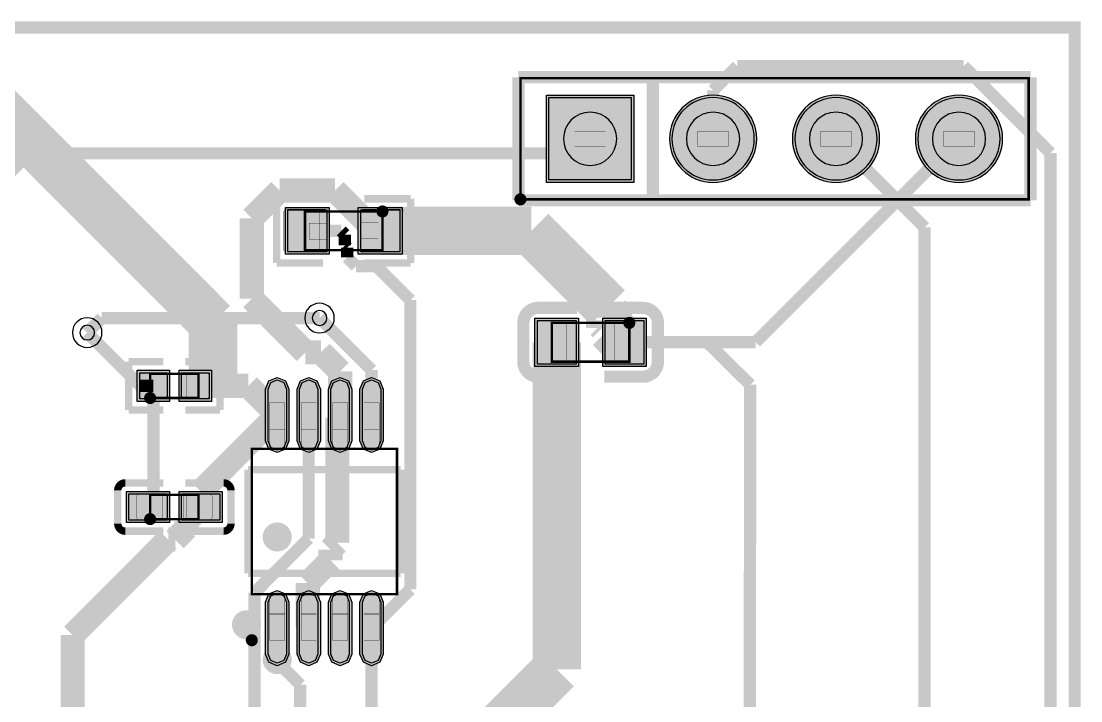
# Model space of a CAD drawing. Header units: millimetres. Extents: x 37.1 to 92.6, y -93.1 to -31.1.
# Drawn here: x 70.74 to 92.63, y -45.1 to -31.07 of the extents above; entities that cross this region are included whole.
import ezdxf

# ---------------------------------------------------------------- set-up
doc = ezdxf.new("R2010")
doc.units = ezdxf.units.MM
doc.header["$MEASUREMENT"] = 0
for name, color, linetype, true_color in [('Board-Outline-Layer', 7, 'Continuous', 0xff00ff), ('Bottom-Layer', 7, 'Continuous', 0x0000ff), ('Bottom-Paste-Mask-Layer', 7, 'Continuous', 0x800000), ('Bottom-Solder-Mask-Layer', 7, 'Continuous', 0xaa00ff), ('Component-Marking-Layer', 7, 'Continuous', 0x66ffcc), ('Component-Shape-Layer', 7, 'Continuous', 0x00cccc), ('Document-Layer', 7, 'Continuous', 0xffffff), ('Hole-Layer', 7, 'Continuous', 0x222222), ('Multi-Layer', 7, 'Continuous', 0xc0c0c0), ('Pin-Floating-Layer', 7, 'Continuous', 0xff99ff), ('Pin-Soldering-Layer', 7, 'Continuous', 0xcc9999), ('Top-Layer', 7, 'Continuous', 0xff0000), ('Top-Paste-Mask-Layer', 7, 'Continuous', 0x808080), ('Top-Silkscreen-Layer', 7, 'Continuous', 0xffcc00), ('Top-Solder-Mask-Layer', 7, 'Continuous', 0x800080)]:
    doc.layers.add(name, color=color, linetype=linetype, true_color=true_color)

msp = doc.modelspace()

# ---------------------------------------------------------------- hatches: boundary and pattern name
at = {"layer": 'Bottom-Layer'}
for points in [[(81.64, -34.35), (81.64, -32.65), (83.34, -32.65), (83.34, -34.35)], [(84.18, -33.5, 1), (85.88, -33.5, 1)], [(86.72, -33.5, 1), (88.42, -33.5, 1)], [(89.26, -33.5, 1), (90.96, -33.5, 1)]]:
    msp.add_hatch(color=256, dxfattribs=at).paths.add_polyline_path(points)
at = {"layer": 'Bottom-Paste-Mask-Layer'}
for points in [[(81.64, -34.35), (81.64, -32.65), (83.34, -32.65), (83.34, -34.35)], [(84.18, -33.5, 1), (85.88, -33.5, 1)], [(86.72, -33.5, 1), (88.42, -33.5, 1)], [(89.26, -33.5, 1), (90.96, -33.5, 1)]]:
    msp.add_hatch(color=256, dxfattribs=at).paths.add_polyline_path(points)
at = {"layer": 'Bottom-Solder-Mask-Layer'}
for points in [[(81.589, -34.401), (81.589, -32.599), (83.391, -32.599), (83.391, -34.401)], [(84.129, -33.5, 1), (85.931, -33.5, 1)], [(86.669, -33.5, 1), (88.471, -33.5, 1)], [(89.209, -33.5, 1), (91.011, -33.5, 1)]]:
    msp.add_hatch(color=256, dxfattribs=at).paths.add_polyline_path(points)
at = {"layer": 'Component-Marking-Layer'}
for points in [[(80.99, -34.75, 1), (81.11, -34.75, 1)], [(80.99, -34.75, 1), (81.11, -34.75, 1)], [(78.14, -35, 1), (78.26, -35, 1)], [(78.14, -35, 1), (78.26, -35, 1)], [(83.24, -37.3, 1), (83.36, -37.3, 1)], [(83.24, -37.3, 1), (83.36, -37.3, 1)], [(73.34, -38.85, 1), (73.46, -38.85, 1)], [(73.34, -38.85, 1), (73.46, -38.85, 1)], [(73.34, -41.35, 1), (73.46, -41.35, 1)], [(73.34, -41.35, 1), (73.46, -41.35, 1)], [(75.44, -43.85, 1), (75.56, -43.85, 1)], [(75.44, -43.85, 1), (75.56, -43.85, 1)]]:
    msp.add_hatch(color=256, dxfattribs=at).paths.add_polyline_path(points)
at = {"layer": 'Hole-Layer'}
for points in [[(81.94, -33.5, 1), (83.04, -33.5, 1)], [(84.48, -33.5, 1), (85.58, -33.5, 1)], [(87.02, -33.5, 1), (88.12, -33.5, 1)], [(89.56, -33.5, 1), (90.66, -33.5, 1)]]:
    msp.add_hatch(color=256, dxfattribs=at).paths.add_polyline_path(points)
at = {"layer": 'Multi-Layer'}
for points in [[(81.64, -34.35), (81.64, -32.65), (83.34, -32.65), (83.34, -34.35)], [(81.64, -34.35), (81.64, -32.65), (83.34, -32.65), (83.34, -34.35)], [(81.64, -34.35), (81.64, -32.65), (83.34, -32.65), (83.34, -34.35)], [(84.18, -33.5, 1), (85.88, -33.5, 1)], [(84.18, -33.5, 1), (85.88, -33.5, 1)], [(84.18, -33.5, 1), (85.88, -33.5, 1)], [(86.72, -33.5, 1), (88.42, -33.5, 1)], [(86.72, -33.5, 1), (88.42, -33.5, 1)], [(86.72, -33.5, 1), (88.42, -33.5, 1)], [(89.26, -33.5, 1), (90.96, -33.5, 1)], [(89.26, -33.5, 1), (90.96, -33.5, 1)], [(89.26, -33.5, 1), (90.96, -33.5, 1)]]:
    msp.add_hatch(color=256, dxfattribs=at).paths.add_polyline_path(points)
at = {"layer": 'Pin-Floating-Layer'}
for points in [[(75.868, -39.91), (75.868, -39.49), (76.183, -39.49), (76.183, -39.91)], [(75.868, -39.91), (75.868, -39.49), (76.183, -39.49), (76.183, -39.91)], [(76.518, -39.91), (76.518, -39.49), (76.833, -39.49), (76.833, -39.91)], [(76.518, -39.91), (76.518, -39.49), (76.833, -39.49), (76.833, -39.91)], [(77.168, -39.91), (77.168, -39.49), (77.483, -39.49), (77.483, -39.91)], [(77.168, -39.91), (77.168, -39.49), (77.483, -39.49), (77.483, -39.91)], [(77.818, -39.91), (77.818, -39.49), (78.133, -39.49), (78.133, -39.91)], [(77.818, -39.91), (77.818, -39.49), (78.133, -39.49), (78.133, -39.91)], [(75.868, -43.31), (75.868, -42.89), (76.183, -42.89), (76.183, -43.31)], [(75.868, -43.31), (75.868, -42.89), (76.183, -42.89), (76.183, -43.31)], [(76.518, -43.31), (76.518, -42.89), (76.833, -42.89), (76.833, -43.31)], [(76.518, -43.31), (76.518, -42.89), (76.833, -42.89), (76.833, -43.31)], [(77.168, -43.31), (77.168, -42.89), (77.483, -42.89), (77.483, -43.31)], [(77.168, -43.31), (77.168, -42.89), (77.483, -42.89), (77.483, -43.31)], [(77.818, -43.31), (77.818, -42.89), (78.133, -42.89), (78.133, -43.31)], [(77.818, -43.31), (77.818, -42.89), (78.133, -42.89), (78.133, -43.31)]]:
    msp.add_hatch(color=256, dxfattribs=at).paths.add_polyline_path(points)
at = {"layer": 'Pin-Soldering-Layer'}
for points in [[(82.17, -33.35), (82.81, -33.35), (82.81, -33.65), (82.17, -33.65)], [(82.17, -33.35), (82.81, -33.35), (82.81, -33.65), (82.17, -33.65)], [(84.71, -33.35), (85.35, -33.35), (85.35, -33.65), (84.71, -33.65)], [(84.71, -33.35), (85.35, -33.35), (85.35, -33.65), (84.71, -33.65)], [(87.25, -33.35), (87.89, -33.35), (87.89, -33.65), (87.25, -33.65)], [(87.25, -33.35), (87.89, -33.35), (87.89, -33.65), (87.25, -33.65)], [(89.79, -33.35), (90.43, -33.35), (90.43, -33.65), (89.79, -33.65)], [(89.79, -33.35), (90.43, -33.35), (90.43, -33.65), (89.79, -33.65)], [(76.6, -35), (76.6, -35.8), (76.9, -35.8), (76.9, -35)], [(76.6, -35), (76.6, -35.8), (76.9, -35.8), (76.9, -35)], [(78.2, -35), (78.2, -35.8), (77.9, -35.8), (77.9, -35)], [(78.2, -35), (78.2, -35.8), (77.9, -35.8), (77.9, -35)], [(81.7, -37.3), (81.7, -38.1), (82, -38.1), (82, -37.3)], [(81.7, -37.3), (81.7, -38.1), (82, -38.1), (82, -37.3)], [(83.3, -37.3), (83.3, -38.1), (83, -38.1), (83, -37.3)], [(83.3, -37.3), (83.3, -38.1), (83, -38.1), (83, -37.3)], [(73.651, -38.35), (73.651, -38.85), (73.401, -38.85), (73.401, -38.35)], [(73.651, -38.35), (73.651, -38.85), (73.401, -38.85), (73.401, -38.35)], [(74.152, -38.85), (74.152, -38.35), (74.402, -38.35), (74.402, -38.85)], [(74.152, -38.85), (74.152, -38.35), (74.402, -38.35), (74.402, -38.85)], [(75.868, -39.5), (75.868, -38.95), (76.183, -38.95), (76.183, -39.5)], [(75.868, -39.5), (75.868, -38.95), (76.183, -38.95), (76.183, -39.5)], [(76.518, -39.5), (76.518, -38.95), (76.833, -38.95), (76.833, -39.5)], [(76.518, -39.5), (76.518, -38.95), (76.833, -38.95), (76.833, -39.5)], [(77.168, -39.5), (77.168, -38.95), (77.483, -38.95), (77.483, -39.5)], [(77.168, -39.5), (77.168, -38.95), (77.483, -38.95), (77.483, -39.5)], [(77.818, -39.5), (77.818, -38.95), (78.133, -38.95), (78.133, -39.5)], [(77.818, -39.5), (77.818, -38.95), (78.133, -38.95), (78.133, -39.5)], [(73.4, -41.35), (73.4, -40.85), (73.65, -40.85), (73.65, -41.35)], [(73.4, -41.35), (73.4, -40.85), (73.65, -40.85), (73.65, -41.35)], [(74.4, -41.35), (74.4, -40.85), (74.15, -40.85), (74.15, -41.35)], [(74.4, -41.35), (74.4, -40.85), (74.15, -40.85), (74.15, -41.35)], [(75.868, -43.85), (75.868, -43.3), (76.183, -43.3), (76.183, -43.85)], [(75.868, -43.85), (75.868, -43.3), (76.183, -43.3), (76.183, -43.85)], [(76.518, -43.85), (76.518, -43.3), (76.833, -43.3), (76.833, -43.85)], [(76.518, -43.85), (76.518, -43.3), (76.833, -43.3), (76.833, -43.85)], [(77.168, -43.85), (77.168, -43.3), (77.483, -43.3), (77.483, -43.85)], [(77.168, -43.85), (77.168, -43.3), (77.483, -43.3), (77.483, -43.85)], [(77.818, -43.85), (77.818, -43.3), (78.133, -43.3), (78.133, -43.85)], [(77.818, -43.85), (77.818, -43.3), (78.133, -43.3), (78.133, -43.85)]]:
    msp.add_hatch(color=256, dxfattribs=at).paths.add_polyline_path(points)
at = {"layer": 'Top-Layer'}
for points in [[(81.64, -34.35), (81.64, -32.65), (83.34, -32.65), (83.34, -34.35)], [(84.18, -33.5, 1), (85.88, -33.5, 1)], [(86.72, -33.5, 1), (88.42, -33.5, 1)], [(89.26, -33.5, 1), (90.96, -33.5, 1)], [(77.05, -34.968), (77.05, -35.832), (76.244, -35.832), (76.244, -34.968)], [(78.557, -34.968), (78.557, -35.832), (77.75, -35.832), (77.75, -34.968)], [(82.2, -37.25), (82.2, -38.15), (81.4, -38.15), (81.4, -37.25)], [(83.6, -37.25), (83.6, -38.15), (82.8, -38.15), (82.8, -37.25)], [(73.185, -38.87), (73.185, -38.33), (73.75, -38.33), (73.75, -38.87)], [(74.05, -38.87), (74.05, -38.33), (74.616, -38.33), (74.616, -38.87)], [(76.215, -39.735), (76.159, -39.87), (76.025, -39.925), (75.891, -39.87), (75.835, -39.735), (75.835, -38.665), (75.891, -38.531), (76.025, -38.475), (76.159, -38.531), (76.215, -38.665)], [(76.865, -39.735), (76.81, -39.87), (76.675, -39.925), (76.541, -39.87), (76.485, -39.735), (76.485, -38.665), (76.541, -38.531), (76.675, -38.475), (76.81, -38.531), (76.865, -38.665)], [(77.515, -39.735), (77.46, -39.87), (77.325, -39.925), (77.191, -39.87), (77.135, -39.735), (77.135, -38.665), (77.191, -38.531), (77.325, -38.475), (77.46, -38.531), (77.515, -38.665)], [(78.165, -39.735), (78.11, -39.87), (77.975, -39.925), (77.841, -39.87), (77.785, -39.735), (77.785, -38.665), (77.841, -38.531), (77.975, -38.475), (78.11, -38.531), (78.165, -38.665)], [(72.96, -41.37), (72.96, -40.83), (73.75, -40.83), (73.75, -41.37)], [(74.05, -41.37), (74.05, -40.83), (74.84, -40.83), (74.84, -41.37)], [(76.215, -44.135), (76.159, -44.269), (76.025, -44.325), (75.891, -44.269), (75.835, -44.135), (75.835, -43.065), (75.891, -42.931), (76.025, -42.875), (76.159, -42.931), (76.215, -43.065)], [(76.865, -44.135), (76.81, -44.269), (76.675, -44.325), (76.541, -44.269), (76.485, -44.135), (76.485, -43.065), (76.541, -42.931), (76.675, -42.875), (76.81, -42.931), (76.865, -43.065)], [(77.515, -44.135), (77.46, -44.269), (77.325, -44.325), (77.191, -44.269), (77.135, -44.135), (77.135, -43.065), (77.191, -42.931), (77.325, -42.875), (77.46, -42.931), (77.515, -43.065)], [(78.165, -44.135), (78.11, -44.269), (77.975, -44.325), (77.841, -44.269), (77.785, -44.135), (77.785, -43.065), (77.841, -42.931), (77.975, -42.875), (78.11, -42.931), (78.165, -43.065)]]:
    msp.add_hatch(color=256, dxfattribs=at).paths.add_polyline_path(points)
at = {"layer": 'Top-Paste-Mask-Layer'}
for points in [[(81.64, -34.35), (81.64, -32.65), (83.34, -32.65), (83.34, -34.35)], [(84.18, -33.5, 1), (85.88, -33.5, 1)], [(86.72, -33.5, 1), (88.42, -33.5, 1)], [(89.26, -33.5, 1), (90.96, -33.5, 1)], [(76.205, -35.85), (77.005, -35.85), (77.055, -35.8), (77.055, -35.572), (76.685, -35.572), (76.685, -35.242), (77.055, -35.242), (77.055, -35), (77.005, -34.95), (76.205, -34.95), (76.155, -35), (76.155, -35.8)], [(76.205, -35.85), (77.005, -35.85), (77.055, -35.8), (77.055, -35.572), (76.685, -35.572), (76.685, -35.242), (77.055, -35.242), (77.055, -35), (77.005, -34.95), (76.205, -34.95), (76.155, -35), (76.155, -35.8)], [(78.595, -34.95), (77.795, -34.95), (77.745, -35), (77.745, -35.228), (78.115, -35.228), (78.115, -35.558), (77.745, -35.558), (77.745, -35.8), (77.795, -35.85), (78.595, -35.85), (78.645, -35.8), (78.645, -35)], [(78.595, -34.95), (77.795, -34.95), (77.745, -35), (77.745, -35.228), (78.115, -35.228), (78.115, -35.558), (77.745, -35.558), (77.745, -35.8), (77.795, -35.85), (78.595, -35.85), (78.645, -35.8), (78.645, -35)], [(82.2, -37.25), (82.2, -38.15), (81.4, -38.15), (81.4, -37.25)], [(83.6, -37.25), (83.6, -38.15), (82.8, -38.15), (82.8, -37.25)], [(73.765, -38.83), (73.765, -38.37), (73.725, -38.33), (73.225, -38.33), (73.185, -38.37), (73.185, -38.83), (73.225, -38.87), (73.725, -38.87)], [(73.765, -38.83), (73.765, -38.37), (73.725, -38.33), (73.225, -38.33), (73.185, -38.37), (73.185, -38.83), (73.225, -38.87), (73.725, -38.87)], [(74.035, -38.83), (74.035, -38.37), (74.075, -38.33), (74.576, -38.33), (74.616, -38.37), (74.616, -38.83), (74.576, -38.87), (74.075, -38.87)], [(74.035, -38.83), (74.035, -38.37), (74.075, -38.33), (74.576, -38.33), (74.616, -38.37), (74.616, -38.83), (74.576, -38.87), (74.075, -38.87)], [(76.215, -39.735), (76.159, -39.87), (76.025, -39.925), (75.891, -39.87), (75.835, -39.735), (75.835, -38.665), (75.891, -38.531), (76.025, -38.475), (76.159, -38.531), (76.215, -38.665)], [(76.865, -39.735), (76.81, -39.87), (76.675, -39.925), (76.541, -39.87), (76.485, -39.735), (76.485, -38.665), (76.541, -38.531), (76.675, -38.475), (76.81, -38.531), (76.865, -38.665)], [(77.515, -39.735), (77.46, -39.87), (77.325, -39.925), (77.191, -39.87), (77.135, -39.735), (77.135, -38.665), (77.191, -38.531), (77.325, -38.475), (77.46, -38.531), (77.515, -38.665)], [(78.165, -39.735), (78.11, -39.87), (77.975, -39.925), (77.841, -39.87), (77.785, -39.735), (77.785, -38.665), (77.841, -38.531), (77.975, -38.475), (78.11, -38.531), (78.165, -38.665)], [(73.72, -40.875), (73.72, -41.325), (73.65, -41.375), (73.17, -41.375), (73.12, -41.325), (73.12, -40.875), (73.17, -40.825), (73.65, -40.825)], [(73.72, -40.875), (73.72, -41.325), (73.65, -41.375), (73.17, -41.375), (73.12, -41.325), (73.12, -40.875), (73.17, -40.825), (73.65, -40.825)], [(74.68, -40.875), (74.68, -41.325), (74.63, -41.375), (74.15, -41.375), (74.08, -41.325), (74.08, -40.875), (74.15, -40.825), (74.63, -40.825)], [(74.68, -40.875), (74.68, -41.325), (74.63, -41.375), (74.15, -41.375), (74.08, -41.325), (74.08, -40.875), (74.15, -40.825), (74.63, -40.825)], [(76.215, -44.135), (76.159, -44.269), (76.025, -44.325), (75.891, -44.269), (75.835, -44.135), (75.835, -43.065), (75.891, -42.931), (76.025, -42.875), (76.159, -42.931), (76.215, -43.065)], [(76.865, -44.135), (76.81, -44.269), (76.675, -44.325), (76.541, -44.269), (76.485, -44.135), (76.485, -43.065), (76.541, -42.931), (76.675, -42.875), (76.81, -42.931), (76.865, -43.065)], [(77.515, -44.135), (77.46, -44.269), (77.325, -44.325), (77.191, -44.269), (77.135, -44.135), (77.135, -43.065), (77.191, -42.931), (77.325, -42.875), (77.46, -42.931), (77.515, -43.065)], [(78.165, -44.135), (78.11, -44.269), (77.975, -44.325), (77.841, -44.269), (77.785, -44.135), (77.785, -43.065), (77.841, -42.931), (77.975, -42.875), (78.11, -42.931), (78.165, -43.065)]]:
    msp.add_hatch(color=256, dxfattribs=at).paths.add_polyline_path(points)
at = {"layer": 'Top-Solder-Mask-Layer'}
for points in [[(81.589, -34.401), (81.589, -32.599), (83.391, -32.599), (83.391, -34.401)], [(84.129, -33.5, 1), (85.931, -33.5, 1)], [(86.669, -33.5, 1), (88.471, -33.5, 1)], [(89.209, -33.5, 1), (91.011, -33.5, 1)], [(77.101, -34.917), (77.101, -35.883), (76.193, -35.883), (76.193, -34.917)], [(78.608, -34.917), (78.608, -35.883), (77.7, -35.883), (77.7, -34.917)], [(82.251, -37.199), (82.251, -38.201), (81.349, -38.201), (81.349, -37.199)], [(83.651, -37.199), (83.651, -38.201), (82.749, -38.201), (82.749, -37.199)], [(73.134, -38.921), (73.134, -38.279), (73.801, -38.279), (73.801, -38.921)], [(73.999, -38.921), (73.999, -38.279), (74.667, -38.279), (74.667, -38.921)], [(76.266, -39.735), (76.195, -39.905), (76.025, -39.976), (75.855, -39.905), (75.784, -39.735), (75.784, -38.665), (75.855, -38.495), (76.025, -38.424), (76.195, -38.495), (76.266, -38.665)], [(76.916, -39.735), (76.846, -39.905), (76.675, -39.976), (76.505, -39.905), (76.435, -39.735), (76.435, -38.665), (76.505, -38.495), (76.675, -38.424), (76.846, -38.495), (76.916, -38.665)], [(77.566, -39.735), (77.496, -39.905), (77.325, -39.976), (77.155, -39.905), (77.085, -39.735), (77.085, -38.665), (77.155, -38.495), (77.325, -38.424), (77.496, -38.495), (77.566, -38.665)], [(78.216, -39.735), (78.146, -39.905), (77.975, -39.976), (77.805, -39.905), (77.734, -39.735), (77.734, -38.665), (77.805, -38.495), (77.975, -38.424), (78.146, -38.495), (78.216, -38.665)], [(72.909, -41.421), (72.909, -40.779), (73.801, -40.779), (73.801, -41.421)], [(73.999, -41.421), (73.999, -40.779), (74.891, -40.779), (74.891, -41.421)], [(76.266, -44.135), (76.195, -44.305), (76.025, -44.376), (75.855, -44.305), (75.784, -44.135), (75.784, -43.065), (75.855, -42.895), (76.025, -42.824), (76.195, -42.895), (76.266, -43.065)], [(76.916, -44.135), (76.846, -44.305), (76.675, -44.376), (76.505, -44.305), (76.435, -44.135), (76.435, -43.065), (76.505, -42.895), (76.675, -42.824), (76.846, -42.895), (76.916, -43.065)], [(77.566, -44.135), (77.496, -44.305), (77.325, -44.376), (77.155, -44.305), (77.085, -44.135), (77.085, -43.065), (77.155, -42.895), (77.325, -42.824), (77.496, -42.895), (77.566, -43.065)], [(78.216, -44.135), (78.146, -44.305), (77.975, -44.376), (77.805, -44.305), (77.734, -44.135), (77.734, -43.065), (77.805, -42.895), (77.975, -42.824), (78.146, -42.895), (78.216, -43.065)]]:
    msp.add_hatch(color=256, dxfattribs=at).paths.add_polyline_path(points)

# ---------------------------------------------------------------- linework, layer by layer
at = {"layer": 'Board-Outline-Layer', "const_width": 0.254}
msp.add_lwpolyline([(39, -93), (92.5, -93), (92.5, -31.2), (39, -31.2)], close=True, dxfattribs=at)
at = {"layer": 'Bottom-Layer'}
msp.add_lwpolyline([(81.64, -34.35), (81.64, -32.65), (83.34, -32.65), (83.34, -34.35)], close=True, dxfattribs=at)
for points in [[(84.18, -33.5, 1), (85.88, -33.5, 1)], [(86.72, -33.5, 1), (88.42, -33.5, 1)], [(89.26, -33.5, 1), (90.96, -33.5, 1)]]:
    msp.add_lwpolyline(points, format="xyb", close=True, dxfattribs=at)
at = {"layer": 'Bottom-Layer', "const_width": 0.254}
for points in [[(82.49, -33.5), (82.19, -33.8)], [(89.4, -35.33), (87.57, -33.5)], [(70.9, -33.8), (69.279, -35.421)], [(82.19, -33.8), (70.9, -33.8)], [(89.4, -51.256), (89.4, -35.33)], [(72.4, -37.2), (72.1, -37.5)], [(76.9, -37.2), (72.4, -37.2)]]:
    msp.add_lwpolyline(points, dxfattribs=at)
at = {"layer": 'Bottom-Paste-Mask-Layer'}
msp.add_lwpolyline([(81.64, -34.35), (81.64, -32.65), (83.34, -32.65), (83.34, -34.35)], close=True, dxfattribs=at)
for points in [[(84.18, -33.5, 1), (85.88, -33.5, 1)], [(86.72, -33.5, 1), (88.42, -33.5, 1)], [(89.26, -33.5, 1), (90.96, -33.5, 1)]]:
    msp.add_lwpolyline(points, format="xyb", close=True, dxfattribs=at)
at = {"layer": 'Bottom-Solder-Mask-Layer'}
msp.add_lwpolyline([(81.589, -34.401), (81.589, -32.599), (83.391, -32.599), (83.391, -34.401)], close=True, dxfattribs=at)
for points in [[(84.129, -33.5, 1), (85.931, -33.5), (85.931, -33.5, 1), (84.129, -33.5)], [(86.669, -33.5, 1), (88.471, -33.5), (88.471, -33.5, 1), (86.669, -33.5)], [(89.209, -33.5, 1), (91.011, -33.5), (91.011, -33.5, 1), (89.209, -33.5)]]:
    msp.add_lwpolyline(points, format="xyb", dxfattribs=at)
at = {"layer": 'Component-Marking-Layer', "const_width": 0.129}
for points in [[(80.99, -34.75, 1), (81.11, -34.75, 1)], [(80.99, -34.75, 1), (81.11, -34.75, 1)], [(78.14, -35, 1), (78.26, -35, 1)], [(78.14, -35, 1), (78.26, -35, 1)], [(83.24, -37.3, 1), (83.36, -37.3, 1)], [(83.24, -37.3, 1), (83.36, -37.3, 1)], [(73.34, -38.85, 1), (73.46, -38.85, 1)], [(73.34, -38.85, 1), (73.46, -38.85, 1)], [(75.44, -43.85, 1), (75.56, -43.85, 1)], [(75.44, -43.85, 1), (75.56, -43.85, 1)]]:
    msp.add_lwpolyline(points, format="xyb", close=True, dxfattribs=at)
msp.add_lwpolyline([(73.34, -41.35, 1), (73.46, -41.35), (73.46, -41.35, 1), (73.34, -41.35)], format="xyb", dxfattribs=at)
msp.add_lwpolyline([(73.34, -41.35, 1), (73.46, -41.35), (73.46, -41.35, 1), (73.34, -41.35)], format="xyb", dxfattribs=at)
at = {"layer": 'Component-Shape-Layer', "const_width": 0.0508}
for points in [[(81.05, -32.25), (91.55, -32.25), (91.55, -34.75), (81.05, -34.75)], [(81.05, -32.25), (91.55, -32.25), (91.55, -34.75), (81.05, -34.75)], [(78.2, -35), (78.2, -35.8), (76.6, -35.8), (76.6, -35)], [(78.2, -35), (78.2, -35.8), (76.6, -35.8), (76.6, -35)], [(83.3, -37.3), (83.3, -38.1), (81.7, -38.1), (81.7, -37.3)], [(83.3, -37.3), (83.3, -38.1), (81.7, -38.1), (81.7, -37.3)], [(73.4, -38.85), (73.4, -38.35), (74.4, -38.35), (74.4, -38.85)], [(73.4, -38.85), (73.4, -38.35), (74.4, -38.35), (74.4, -38.85)], [(75.5, -42.9), (75.5, -39.9), (78.5, -39.9), (78.5, -42.9)], [(75.5, -42.9), (75.5, -39.9), (78.5, -39.9), (78.5, -42.9)], [(73.4, -41.35), (73.4, -40.85), (74.4, -40.85), (74.4, -41.35)], [(73.4, -41.35), (73.4, -40.85), (74.4, -40.85), (74.4, -41.35)]]:
    msp.add_lwpolyline(points, close=True, dxfattribs=at)
at = {"layer": 'Document-Layer', "const_width": 0.3}
msp.add_lwpolyline([(75.875, -44.25, 1), (76.175, -44.25, 1)], format="xyb", close=True, dxfattribs=at)
msp.add_lwpolyline([(75.875, -44.25, 1), (76.175, -44.25, 1)], format="xyb", close=True, dxfattribs=at)
at = {"layer": 'Hole-Layer'}
for points in [[(81.94, -33.5, 1), (83.04, -33.5), (83.04, -33.5, 1), (81.94, -33.5)], [(84.48, -33.5, 1), (85.58, -33.5), (85.58, -33.5, 1), (84.48, -33.5)], [(87.02, -33.5, 1), (88.12, -33.5), (88.12, -33.5, 1), (87.02, -33.5)], [(89.56, -33.5, 1), (90.66, -33.5), (90.66, -33.5, 1), (89.56, -33.5)]]:
    msp.add_lwpolyline(points, format="xyb", dxfattribs=at)
for points in [[(76.748, -37.2, 1), (77.053, -37.2, 1)], [(71.948, -37.5, 1), (72.253, -37.5, 1)]]:
    msp.add_lwpolyline(points, format="xyb", close=True, dxfattribs=at)
at = {"layer": 'Multi-Layer'}
msp.add_lwpolyline([(81.64, -34.35), (81.64, -32.65), (83.34, -32.65), (83.34, -34.35)], close=True, dxfattribs=at)
msp.add_lwpolyline([(81.64, -34.35), (81.64, -32.65), (83.34, -32.65), (83.34, -34.35)], close=True, dxfattribs=at)
msp.add_lwpolyline([(81.64, -34.35), (81.64, -32.65), (83.34, -32.65), (83.34, -34.35)], close=True, dxfattribs=at)
for points in [[(84.18, -33.5, 1), (85.88, -33.5, 1)], [(84.18, -33.5, 1), (85.88, -33.5, 1)], [(84.18, -33.5, 1), (85.88, -33.5, 1)], [(86.72, -33.5, 1), (88.42, -33.5, 1)], [(86.72, -33.5, 1), (88.42, -33.5, 1)], [(86.72, -33.5, 1), (88.42, -33.5, 1)], [(89.26, -33.5, 1), (90.96, -33.5, 1)], [(89.26, -33.5, 1), (90.96, -33.5, 1)], [(89.26, -33.5, 1), (90.96, -33.5, 1)]]:
    msp.add_lwpolyline(points, format="xyb", close=True, dxfattribs=at)
for points in [[(76.595, -37.2, 1), (77.205, -37.2), (77.205, -37.2, 1), (76.595, -37.2)], [(71.795, -37.5, 1), (72.405, -37.5), (72.405, -37.5, 1), (71.795, -37.5)]]:
    msp.add_lwpolyline(points, format="xyb", dxfattribs=at)
at = {"layer": 'Pin-Floating-Layer', "const_width": 0.00508}
for points in [[(75.868, -39.91), (75.868, -39.49), (76.183, -39.49), (76.183, -39.91)], [(75.868, -39.91), (75.868, -39.49), (76.183, -39.49), (76.183, -39.91)], [(76.518, -39.91), (76.518, -39.49), (76.833, -39.49), (76.833, -39.91)], [(76.518, -39.91), (76.518, -39.49), (76.833, -39.49), (76.833, -39.91)], [(77.168, -39.91), (77.168, -39.49), (77.483, -39.49), (77.483, -39.91)], [(77.168, -39.91), (77.168, -39.49), (77.483, -39.49), (77.483, -39.91)], [(77.818, -39.91), (77.818, -39.49), (78.133, -39.49), (78.133, -39.91)], [(77.818, -39.91), (77.818, -39.49), (78.133, -39.49), (78.133, -39.91)], [(75.868, -43.31), (75.868, -42.89), (76.183, -42.89), (76.183, -43.31)], [(75.868, -43.31), (75.868, -42.89), (76.183, -42.89), (76.183, -43.31)], [(76.518, -43.31), (76.518, -42.89), (76.833, -42.89), (76.833, -43.31)], [(76.518, -43.31), (76.518, -42.89), (76.833, -42.89), (76.833, -43.31)], [(77.168, -43.31), (77.168, -42.89), (77.483, -42.89), (77.483, -43.31)], [(77.168, -43.31), (77.168, -42.89), (77.483, -42.89), (77.483, -43.31)], [(77.818, -43.31), (77.818, -42.89), (78.133, -42.89), (78.133, -43.31)], [(77.818, -43.31), (77.818, -42.89), (78.133, -42.89), (78.133, -43.31)]]:
    msp.add_lwpolyline(points, close=True, dxfattribs=at)
at = {"layer": 'Pin-Soldering-Layer', "const_width": 0.00508}
for points in [[(82.17, -33.35), (82.81, -33.35), (82.81, -33.65), (82.17, -33.65)], [(82.17, -33.35), (82.81, -33.35), (82.81, -33.65), (82.17, -33.65)], [(84.71, -33.35), (85.35, -33.35), (85.35, -33.65), (84.71, -33.65)], [(84.71, -33.35), (85.35, -33.35), (85.35, -33.65), (84.71, -33.65)], [(87.25, -33.35), (87.89, -33.35), (87.89, -33.65), (87.25, -33.65)], [(87.25, -33.35), (87.89, -33.35), (87.89, -33.65), (87.25, -33.65)], [(89.79, -33.35), (90.43, -33.35), (90.43, -33.65), (89.79, -33.65)], [(89.79, -33.35), (90.43, -33.35), (90.43, -33.65), (89.79, -33.65)], [(76.6, -35), (76.6, -35.8), (76.9, -35.8), (76.9, -35)], [(76.6, -35), (76.6, -35.8), (76.9, -35.8), (76.9, -35)], [(78.2, -35), (78.2, -35.8), (77.9, -35.8), (77.9, -35)], [(78.2, -35), (78.2, -35.8), (77.9, -35.8), (77.9, -35)], [(81.7, -37.3), (81.7, -38.1), (82, -38.1), (82, -37.3)], [(81.7, -37.3), (81.7, -38.1), (82, -38.1), (82, -37.3)], [(83.3, -37.3), (83.3, -38.1), (83, -38.1), (83, -37.3)], [(83.3, -37.3), (83.3, -38.1), (83, -38.1), (83, -37.3)], [(73.651, -38.35), (73.651, -38.85), (73.401, -38.85), (73.401, -38.35)], [(73.651, -38.35), (73.651, -38.85), (73.401, -38.85), (73.401, -38.35)], [(74.152, -38.85), (74.152, -38.35), (74.402, -38.35), (74.402, -38.85)], [(74.152, -38.85), (74.152, -38.35), (74.402, -38.35), (74.402, -38.85)], [(75.868, -39.5), (75.868, -38.95), (76.183, -38.95), (76.183, -39.5)], [(75.868, -39.5), (75.868, -38.95), (76.183, -38.95), (76.183, -39.5)], [(76.518, -39.5), (76.518, -38.95), (76.833, -38.95), (76.833, -39.5)], [(76.518, -39.5), (76.518, -38.95), (76.833, -38.95), (76.833, -39.5)], [(77.168, -39.5), (77.168, -38.95), (77.483, -38.95), (77.483, -39.5)], [(77.168, -39.5), (77.168, -38.95), (77.483, -38.95), (77.483, -39.5)], [(77.818, -39.5), (77.818, -38.95), (78.133, -38.95), (78.133, -39.5)], [(77.818, -39.5), (77.818, -38.95), (78.133, -38.95), (78.133, -39.5)], [(73.4, -41.35), (73.4, -40.85), (73.65, -40.85), (73.65, -41.35)], [(73.4, -41.35), (73.4, -40.85), (73.65, -40.85), (73.65, -41.35)], [(74.4, -41.35), (74.4, -40.85), (74.15, -40.85), (74.15, -41.35)], [(74.4, -41.35), (74.4, -40.85), (74.15, -40.85), (74.15, -41.35)], [(75.868, -43.85), (75.868, -43.3), (76.183, -43.3), (76.183, -43.85)], [(75.868, -43.85), (75.868, -43.3), (76.183, -43.3), (76.183, -43.85)], [(76.518, -43.85), (76.518, -43.3), (76.833, -43.3), (76.833, -43.85)], [(76.518, -43.85), (76.518, -43.3), (76.833, -43.3), (76.833, -43.85)], [(77.168, -43.85), (77.168, -43.3), (77.483, -43.3), (77.483, -43.85)], [(77.168, -43.85), (77.168, -43.3), (77.483, -43.3), (77.483, -43.85)], [(77.818, -43.85), (77.818, -43.3), (78.133, -43.3), (78.133, -43.85)], [(77.818, -43.85), (77.818, -43.3), (78.133, -43.3), (78.133, -43.85)]]:
    msp.add_lwpolyline(points, close=True, dxfattribs=at)
at = {"layer": 'Top-Layer'}
for points, const_width in [([(85.53, -32), (85.03, -32.5)], 0.254), ([(90.207, -32), (85.53, -32)], 0.254), ([(92, -33.793), (90.207, -32)], 0.254), ([(70.198, -32.8), (74.698, -37.3)], 1), ([(85.03, -32.5), (85.03, -33.5)], 0.254), ([(90.11, -33.5), (85.91, -37.7)], 0.254), ([(92, -79.8), (92, -33.793)], 0.254), ([(75.5, -35.143), (76.077, -34.566)], 0.5), ([(76.077, -34.566), (77.217, -34.566)], 0.5), ([(77.217, -34.566), (78.051, -35.4)], 0.5), ([(75.5, -36.8), (75.5, -35.143)], 0.5), ([(78.154, -35.4), (81.272, -35.4)], 1), ([(81.272, -35.4), (82.852, -36.98)], 1), ([(77.347, -35.4), (76.647, -35.4)], 0.254), ([(77.425, -35.478), (77.347, -35.4)], 0.254), ([(77.425, -35.702), (77.425, -35.478)], 0.254), ([(77.471, -35.749), (77.425, -35.702)], 0.254), ([(77.471, -35.948), (77.471, -35.749)], 0.254), ([(77.653, -36.129), (77.471, -35.948)], 0.254), ([(78.076, -36.129), (77.653, -36.129)], 0.254), ([(78.775, -36.829), (78.076, -36.129)], 0.254), ([(76.607, -37.907), (75.5, -36.8)], 0.5), ([(82.852, -36.98), (82.852, -37.194)], 1), ([(78.775, -42.8), (78.775, -36.829)], 0.254), ([(82.852, -37.194), (82.902, -37.244)], 1), ([(82.902, -37.244), (82.902, -37.402)], 1), ([(74.698, -37.3), (74.698, -38.6)], 1), ([(82.902, -37.402), (83.2, -37.7)], 1), ([(77.975, -38.275), (76.9, -37.2)], 0.254), ([(81.8, -37.7), (81.8, -44.45)], 1), ([(72.1, -37.5), (73.2, -38.6)], 0.254), ([(84.91, -37.7), (83.2, -37.7)], 0.254), ([(84.91, -37.7), (85.798, -38.578)], 0.254), ([(85.91, -37.7), (84.91, -37.7)], 0.254), ([(76.93, -37.907), (76.607, -37.907)], 0.5), ([(77.325, -38.303), (76.93, -37.907)], 0.5), ([(77.325, -39.2), (77.325, -38.303)], 0.5), ([(77.975, -39.2), (77.975, -38.275)], 0.254), ([(73.2, -38.6), (73.467, -38.6)], 0.254), ([(73.467, -38.6), (73.467, -40.988)], 0.254), ([(74.333, -38.6), (74.698, -38.6)], 0.5), ([(74.698, -38.6), (75.425, -38.6)], 0.5), ([(75.425, -38.6), (76.025, -39.2)], 0.5), ([(85.798, -38.578), (85.779, -51.552)], 0.254), ([(76.025, -39.2), (74.445, -40.78)], 0.5), ([(76.675, -39.2), (76.675, -41.751)], 0.254), ([(77.267, -41.837), (77.267, -39.258)], 0.5), ([(74.445, -40.78), (74.445, -41.1)], 0.5), ([(73.467, -40.988), (73.355, -41.1)], 0.254), ([(74.152, -41.393), (74.445, -41.1)], 0.5), ([(74.152, -41.537), (74.152, -41.393)], 0.5), ([(73.917, -41.772), (74.152, -41.537)], 0.5), ([(71.8, -43.745), (73.773, -41.772)], 0.5), ([(73.773, -41.772), (73.917, -41.772)], 0.5), ([(77.125, -41.979), (77.267, -41.837)], 0.5), ([(76.675, -41.751), (75.556, -42.871)], 0.254), ([(77.125, -42.202), (77.125, -41.979)], 0.5), ([(76.656, -42.671), (77.125, -42.202)], 0.5), ([(76.656, -43.581), (76.656, -42.671)], 0.5), ([(77.975, -43.6), (78.775, -42.8)], 0.254), ([(75.556, -42.871), (75.556, -47.656)], 0.254), ([(76.675, -43.6), (76.656, -43.581)], 0.5), ([(71.8, -48.6), (71.8, -43.745)], 0.5), ([(76.025, -43.6), (76.025, -44.295)], 0.254), ([(77.975, -43.6), (77.975, -49.225)], 0.254), ([(81.8, -44.45), (80.2, -46.05)], 1), ([(76.025, -44.295), (76.5, -44.77)], 0.254), ([(76.5, -44.77), (76.5, -47.3)], 0.254)]:
    msp.add_lwpolyline(points, dxfattribs=dict(at, const_width=const_width))
for points in [[(81.64, -34.35), (81.64, -32.65), (83.34, -32.65), (83.34, -34.35)], [(77.05, -34.968), (77.05, -35.832), (76.244, -35.832), (76.244, -34.968)], [(78.557, -34.968), (78.557, -35.832), (77.75, -35.832), (77.75, -34.968)], [(82.2, -37.25), (82.2, -38.15), (81.4, -38.15), (81.4, -37.25)], [(83.6, -37.25), (83.6, -38.15), (82.8, -38.15), (82.8, -37.25)], [(73.185, -38.87), (73.185, -38.33), (73.75, -38.33), (73.75, -38.87)], [(74.05, -38.87), (74.05, -38.33), (74.616, -38.33), (74.616, -38.87)], [(76.215, -39.735), (76.159, -39.87), (76.025, -39.925), (75.891, -39.87), (75.835, -39.735), (75.835, -38.665), (75.891, -38.531), (76.025, -38.475), (76.159, -38.531), (76.215, -38.665)], [(76.865, -39.735), (76.81, -39.87), (76.675, -39.925), (76.541, -39.87), (76.485, -39.735), (76.485, -38.665), (76.541, -38.531), (76.675, -38.475), (76.81, -38.531), (76.865, -38.665)], [(77.515, -39.735), (77.46, -39.87), (77.325, -39.925), (77.191, -39.87), (77.135, -39.735), (77.135, -38.665), (77.191, -38.531), (77.325, -38.475), (77.46, -38.531), (77.515, -38.665)], [(78.165, -39.735), (78.11, -39.87), (77.975, -39.925), (77.841, -39.87), (77.785, -39.735), (77.785, -38.665), (77.841, -38.531), (77.975, -38.475), (78.11, -38.531), (78.165, -38.665)], [(72.96, -41.37), (72.96, -40.83), (73.75, -40.83), (73.75, -41.37)], [(74.05, -41.37), (74.05, -40.83), (74.84, -40.83), (74.84, -41.37)], [(76.215, -44.135), (76.159, -44.269), (76.025, -44.325), (75.891, -44.269), (75.835, -44.135), (75.835, -43.065), (75.891, -42.931), (76.025, -42.875), (76.159, -42.931), (76.215, -43.065)], [(76.865, -44.135), (76.81, -44.269), (76.675, -44.325), (76.541, -44.269), (76.485, -44.135), (76.485, -43.065), (76.541, -42.931), (76.675, -42.875), (76.81, -42.931), (76.865, -43.065)], [(77.515, -44.135), (77.46, -44.269), (77.325, -44.325), (77.191, -44.269), (77.135, -44.135), (77.135, -43.065), (77.191, -42.931), (77.325, -42.875), (77.46, -42.931), (77.515, -43.065)], [(78.165, -44.135), (78.11, -44.269), (77.975, -44.325), (77.841, -44.269), (77.785, -44.135), (77.785, -43.065), (77.841, -42.931), (77.975, -42.875), (78.11, -42.931), (78.165, -43.065)]]:
    msp.add_lwpolyline(points, close=True, dxfattribs=at)
for points in [[(84.18, -33.5, 1), (85.88, -33.5, 1)], [(86.72, -33.5, 1), (88.42, -33.5, 1)], [(89.26, -33.5, 1), (90.96, -33.5, 1)]]:
    msp.add_lwpolyline(points, format="xyb", close=True, dxfattribs=at)
at = {"layer": 'Top-Paste-Mask-Layer'}
for points in [[(81.64, -34.35), (81.64, -32.65), (83.34, -32.65), (83.34, -34.35)], [(82.2, -37.25), (82.2, -38.15), (81.4, -38.15), (81.4, -37.25)], [(83.6, -37.25), (83.6, -38.15), (82.8, -38.15), (82.8, -37.25)], [(76.215, -39.735), (76.159, -39.87), (76.025, -39.925), (75.891, -39.87), (75.835, -39.735), (75.835, -38.665), (75.891, -38.531), (76.025, -38.475), (76.159, -38.531), (76.215, -38.665)], [(76.865, -39.735), (76.81, -39.87), (76.675, -39.925), (76.541, -39.87), (76.485, -39.735), (76.485, -38.665), (76.541, -38.531), (76.675, -38.475), (76.81, -38.531), (76.865, -38.665)], [(77.515, -39.735), (77.46, -39.87), (77.325, -39.925), (77.191, -39.87), (77.135, -39.735), (77.135, -38.665), (77.191, -38.531), (77.325, -38.475), (77.46, -38.531), (77.515, -38.665)], [(78.165, -39.735), (78.11, -39.87), (77.975, -39.925), (77.841, -39.87), (77.785, -39.735), (77.785, -38.665), (77.841, -38.531), (77.975, -38.475), (78.11, -38.531), (78.165, -38.665)], [(76.215, -44.135), (76.159, -44.269), (76.025, -44.325), (75.891, -44.269), (75.835, -44.135), (75.835, -43.065), (75.891, -42.931), (76.025, -42.875), (76.159, -42.931), (76.215, -43.065)], [(76.865, -44.135), (76.81, -44.269), (76.675, -44.325), (76.541, -44.269), (76.485, -44.135), (76.485, -43.065), (76.541, -42.931), (76.675, -42.875), (76.81, -42.931), (76.865, -43.065)], [(77.515, -44.135), (77.46, -44.269), (77.325, -44.325), (77.191, -44.269), (77.135, -44.135), (77.135, -43.065), (77.191, -42.931), (77.325, -42.875), (77.46, -42.931), (77.515, -43.065)], [(78.165, -44.135), (78.11, -44.269), (77.975, -44.325), (77.841, -44.269), (77.785, -44.135), (77.785, -43.065), (77.841, -42.931), (77.975, -42.875), (78.11, -42.931), (78.165, -43.065)]]:
    msp.add_lwpolyline(points, close=True, dxfattribs=at)
for points in [[(84.18, -33.5, 1), (85.88, -33.5, 1)], [(86.72, -33.5, 1), (88.42, -33.5, 1)], [(89.26, -33.5, 1), (90.96, -33.5, 1)]]:
    msp.add_lwpolyline(points, format="xyb", close=True, dxfattribs=at)
at = {"layer": 'Top-Paste-Mask-Layer', "const_width": 0.00508}
for points in [[(76.205, -35.85), (77.005, -35.85), (77.055, -35.8), (77.055, -35.572), (76.685, -35.572), (76.685, -35.242), (77.055, -35.242), (77.055, -35), (77.005, -34.95), (76.205, -34.95), (76.155, -35), (76.155, -35.8)], [(76.205, -35.85), (77.005, -35.85), (77.055, -35.8), (77.055, -35.572), (76.685, -35.572), (76.685, -35.242), (77.055, -35.242), (77.055, -35), (77.005, -34.95), (76.205, -34.95), (76.155, -35), (76.155, -35.8)], [(78.595, -34.95), (77.795, -34.95), (77.745, -35), (77.745, -35.228), (78.115, -35.228), (78.115, -35.558), (77.745, -35.558), (77.745, -35.8), (77.795, -35.85), (78.595, -35.85), (78.645, -35.8), (78.645, -35)], [(78.595, -34.95), (77.795, -34.95), (77.745, -35), (77.745, -35.228), (78.115, -35.228), (78.115, -35.558), (77.745, -35.558), (77.745, -35.8), (77.795, -35.85), (78.595, -35.85), (78.645, -35.8), (78.645, -35)], [(73.765, -38.83), (73.765, -38.37), (73.725, -38.33), (73.225, -38.33), (73.185, -38.37), (73.185, -38.83), (73.225, -38.87), (73.725, -38.87)], [(73.765, -38.83), (73.765, -38.37), (73.725, -38.33), (73.225, -38.33), (73.185, -38.37), (73.185, -38.83), (73.225, -38.87), (73.725, -38.87)], [(74.035, -38.83), (74.035, -38.37), (74.075, -38.33), (74.576, -38.33), (74.616, -38.37), (74.616, -38.83), (74.576, -38.87), (74.075, -38.87)], [(74.035, -38.83), (74.035, -38.37), (74.075, -38.33), (74.576, -38.33), (74.616, -38.37), (74.616, -38.83), (74.576, -38.87), (74.075, -38.87)], [(73.72, -40.875), (73.72, -41.325), (73.65, -41.375), (73.17, -41.375), (73.12, -41.325), (73.12, -40.875), (73.17, -40.825), (73.65, -40.825)], [(73.72, -40.875), (73.72, -41.325), (73.65, -41.375), (73.17, -41.375), (73.12, -41.325), (73.12, -40.875), (73.17, -40.825), (73.65, -40.825)], [(74.68, -40.875), (74.68, -41.325), (74.63, -41.375), (74.15, -41.375), (74.08, -41.325), (74.08, -40.875), (74.15, -40.825), (74.63, -40.825)], [(74.68, -40.875), (74.68, -41.325), (74.63, -41.375), (74.15, -41.375), (74.08, -41.325), (74.08, -40.875), (74.15, -40.825), (74.63, -40.825)]]:
    msp.add_lwpolyline(points, close=True, dxfattribs=at)
at = {"layer": 'Top-Silkscreen-Layer'}
for points, const_width in [([(81.01, -32.23), (91.59, -32.23)], 0.254), ([(81.01, -32.23), (81.01, -34.77)], 0.254), ([(81.01, -32.23), (91.59, -32.23)], 0.254), ([(81.01, -32.23), (81.01, -34.77)], 0.254), ([(83.784, -32.23), (83.784, -34.77)], 0.254), ([(83.784, -32.23), (83.784, -34.77)], 0.254), ([(91.59, -32.23), (91.59, -34.77)], 0.254), ([(91.59, -32.23), (91.59, -34.77)], 0.254), ([(76.974, -34.739), (76.015, -34.739)], 0.152), ([(76.015, -34.739), (76.015, -36.061)], 0.152), ([(76.974, -34.739), (76.015, -34.739)], 0.152), ([(76.015, -34.739), (76.015, -36.061)], 0.152), ([(77.826, -34.739), (78.785, -34.739)], 0.152), ([(77.826, -34.739), (78.785, -34.739)], 0.152), ([(78.785, -34.739), (78.785, -36.061)], 0.152), ([(78.785, -34.739), (78.785, -36.061)], 0.152), ([(81.01, -34.77), (91.59, -34.77)], 0.254), ([(81.01, -34.77), (91.59, -34.77)], 0.254), ([(76.015, -36.061), (76.974, -36.061)], 0.152), ([(76.015, -36.061), (76.974, -36.061)], 0.152), ([(78.785, -36.061), (77.826, -36.061)], 0.152), ([(78.785, -36.061), (77.826, -36.061)], 0.152), ([(82.22, -36.99), (81.42, -36.99)], 0.254), ([(82.22, -36.99), (81.42, -36.99)], 0.254), ([(82.78, -36.991), (83.58, -36.991)], 0.254), ([(82.78, -36.991), (83.58, -36.991)], 0.254), ([(81.11, -38.1), (81.11, -37.3)], 0.254), ([(81.11, -38.1), (81.11, -37.3)], 0.254), ([(83.89, -37.3), (83.89, -38.1)], 0.254), ([(83.89, -37.3), (83.89, -38.1)], 0.254), ([(72.956, -39.099), (72.956, -38.101)], 0.152), ([(72.956, -38.101), (73.674, -38.101)], 0.152), ([(72.956, -39.099), (72.956, -38.101)], 0.152), ([(72.956, -38.101), (73.674, -38.101)], 0.152), ([(74.844, -38.101), (74.126, -38.101)], 0.152), ([(74.844, -38.101), (74.126, -38.101)], 0.152), ([(74.844, -39.099), (74.844, -38.101)], 0.152), ([(74.844, -39.099), (74.844, -38.101)], 0.152), ([(82.22, -38.41), (81.42, -38.41)], 0.254), ([(82.22, -38.41), (81.42, -38.41)], 0.254), ([(82.78, -38.41), (83.58, -38.41)], 0.254), ([(82.78, -38.41), (83.58, -38.41)], 0.254), ([(73.674, -39.099), (72.956, -39.099)], 0.152), ([(73.674, -39.099), (72.956, -39.099)], 0.152), ([(74.126, -39.099), (74.844, -39.099)], 0.152), ([(74.126, -39.099), (74.844, -39.099)], 0.152), ([(75.424, -42.472), (75.424, -40.329)], 0.152), ([(75.424, -40.329), (78.576, -40.329)], 0.152), ([(75.424, -42.472), (75.424, -40.329)], 0.152), ([(75.424, -40.329), (78.576, -40.329)], 0.152), ([(78.576, -40.329), (78.576, -42.472)], 0.152), ([(78.576, -40.329), (78.576, -42.472)], 0.152), ([(72.731, -41.446), (72.731, -40.754)], 0.152), ([(72.731, -41.446), (72.731, -40.754)], 0.152), ([(72.884, -40.602), (73.674, -40.602)], 0.152), ([(72.884, -40.602), (73.674, -40.602)], 0.152), ([(74.916, -40.602), (74.126, -40.602)], 0.152), ([(74.916, -40.602), (74.126, -40.602)], 0.152), ([(75.069, -41.446), (75.069, -40.754)], 0.152), ([(75.069, -41.446), (75.069, -40.754)], 0.152), ([(73.674, -41.599), (72.884, -41.599)], 0.152), ([(73.674, -41.599), (72.884, -41.599)], 0.152), ([(74.126, -41.599), (74.916, -41.599)], 0.152), ([(74.126, -41.599), (74.916, -41.599)], 0.152), ([(78.576, -42.472), (75.424, -42.472)], 0.152), ([(78.576, -42.472), (75.424, -42.472)], 0.152)]:
    msp.add_lwpolyline(points, dxfattribs=dict(at, const_width=const_width))
for points, const_width in [([(81.11, -37.3, -0.414), (81.42, -36.99)], 0.254), ([(81.11, -37.3, -0.414), (81.42, -36.99)], 0.254), ([(83.58, -36.991, -0.414), (83.89, -37.3)], 0.254), ([(83.58, -36.991, -0.414), (83.89, -37.3)], 0.254), ([(81.42, -38.41, -0.414), (81.11, -38.1)], 0.254), ([(81.42, -38.41, -0.414), (81.11, -38.1)], 0.254), ([(83.89, -38.1, -0.414), (83.58, -38.41)], 0.254), ([(83.89, -38.1, -0.414), (83.58, -38.41)], 0.254), ([(72.731, -40.754, -0.414), (72.884, -40.602)], 0.152), ([(72.731, -40.754, -0.414), (72.884, -40.602)], 0.152), ([(75.069, -40.754, 0.414), (74.916, -40.602)], 0.152), ([(75.069, -40.754, 0.414), (74.916, -40.602)], 0.152), ([(72.884, -41.599, -0.414), (72.731, -41.446)], 0.152), ([(72.884, -41.599, -0.414), (72.731, -41.446)], 0.152), ([(74.916, -41.599, 0.414), (75.069, -41.446)], 0.152), ([(74.916, -41.599, 0.414), (75.069, -41.446)], 0.152)]:
    msp.add_lwpolyline(points, format="xyb", dxfattribs=dict(at, const_width=const_width))
at = {"layer": 'Top-Silkscreen-Layer', "const_width": 0.3}
for points in [[(75.875, -41.719, 1), (76.175, -41.719, 1)], [(75.875, -41.719, 1), (76.175, -41.719, 1)], [(75.241, -43.531, 1), (75.541, -43.531, 1)], [(75.241, -43.531, 1), (75.541, -43.531, 1)]]:
    msp.add_lwpolyline(points, format="xyb", close=True, dxfattribs=at)
at = {"layer": 'Top-Solder-Mask-Layer'}
for points in [[(81.589, -34.401), (81.589, -32.599), (83.391, -32.599), (83.391, -34.401)], [(77.101, -34.917), (77.101, -35.883), (76.193, -35.883), (76.193, -34.917)], [(78.608, -34.917), (78.608, -35.883), (77.7, -35.883), (77.7, -34.917)], [(82.251, -37.199), (82.251, -38.201), (81.349, -38.201), (81.349, -37.199)], [(83.651, -37.199), (83.651, -38.201), (82.749, -38.201), (82.749, -37.199)], [(73.134, -38.921), (73.134, -38.279), (73.801, -38.279), (73.801, -38.921)], [(73.999, -38.921), (73.999, -38.279), (74.667, -38.279), (74.667, -38.921)], [(76.266, -39.735), (76.195, -39.905), (76.025, -39.976), (75.855, -39.905), (75.784, -39.735), (75.784, -38.665), (75.855, -38.495), (76.025, -38.424), (76.195, -38.495), (76.266, -38.665)], [(76.916, -39.735), (76.846, -39.905), (76.675, -39.976), (76.505, -39.905), (76.435, -39.735), (76.435, -38.665), (76.505, -38.495), (76.675, -38.424), (76.846, -38.495), (76.916, -38.665)], [(77.566, -39.735), (77.496, -39.905), (77.325, -39.976), (77.155, -39.905), (77.085, -39.735), (77.085, -38.665), (77.155, -38.495), (77.325, -38.424), (77.496, -38.495), (77.566, -38.665)], [(78.216, -39.735), (78.146, -39.905), (77.975, -39.976), (77.805, -39.905), (77.734, -39.735), (77.734, -38.665), (77.805, -38.495), (77.975, -38.424), (78.146, -38.495), (78.216, -38.665)], [(72.909, -41.421), (72.909, -40.779), (73.801, -40.779), (73.801, -41.421)], [(73.999, -41.421), (73.999, -40.779), (74.891, -40.779), (74.891, -41.421)], [(76.266, -44.135), (76.195, -44.305), (76.025, -44.376), (75.855, -44.305), (75.784, -44.135), (75.784, -43.065), (75.855, -42.895), (76.025, -42.824), (76.195, -42.895), (76.266, -43.065)], [(76.916, -44.135), (76.846, -44.305), (76.675, -44.376), (76.505, -44.305), (76.435, -44.135), (76.435, -43.065), (76.505, -42.895), (76.675, -42.824), (76.846, -42.895), (76.916, -43.065)], [(77.566, -44.135), (77.496, -44.305), (77.325, -44.376), (77.155, -44.305), (77.085, -44.135), (77.085, -43.065), (77.155, -42.895), (77.325, -42.824), (77.496, -42.895), (77.566, -43.065)], [(78.216, -44.135), (78.146, -44.305), (77.975, -44.376), (77.805, -44.305), (77.734, -44.135), (77.734, -43.065), (77.805, -42.895), (77.975, -42.824), (78.146, -42.895), (78.216, -43.065)]]:
    msp.add_lwpolyline(points, close=True, dxfattribs=at)
for points in [[(84.129, -33.5, 1), (85.931, -33.5), (85.931, -33.5, 1), (84.129, -33.5)], [(86.669, -33.5, 1), (88.471, -33.5), (88.471, -33.5, 1), (86.669, -33.5)], [(89.209, -33.5, 1), (91.011, -33.5), (91.011, -33.5, 1), (89.209, -33.5)]]:
    msp.add_lwpolyline(points, format="xyb", dxfattribs=at)

doc.saveas('drawing.dxf')
